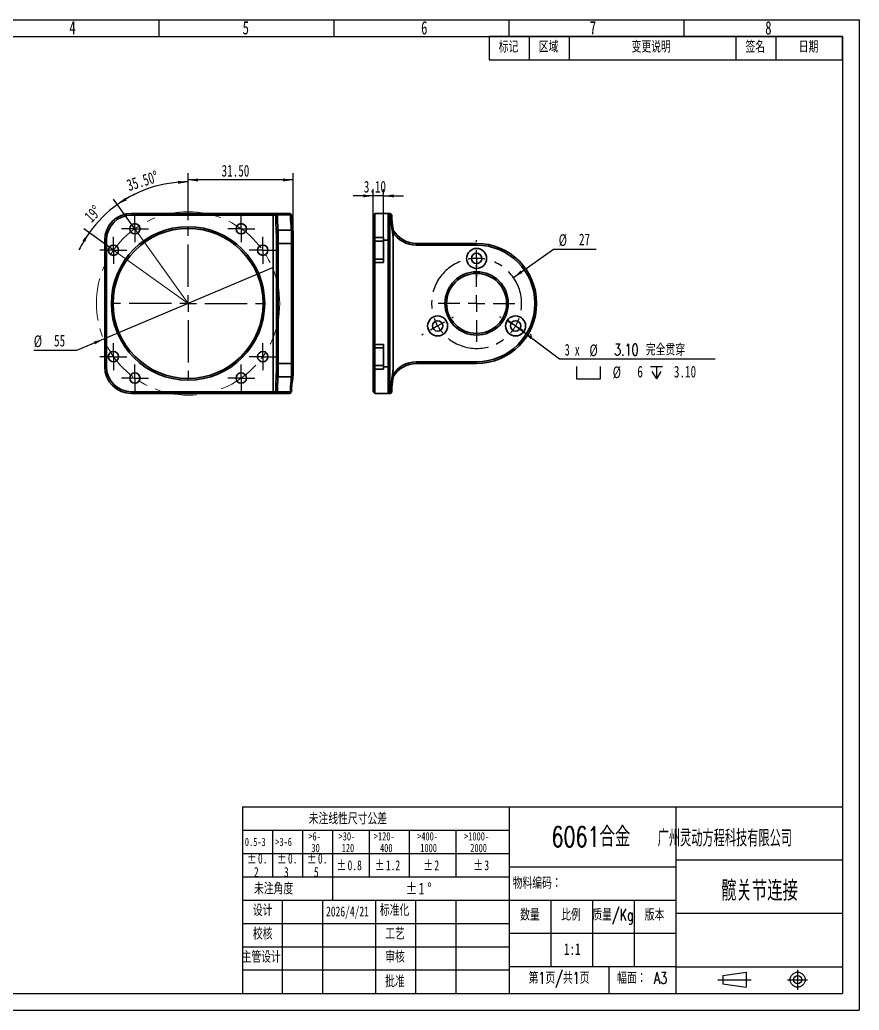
# Model space of a CAD drawing. Header units: millimetres. Extents: x 0 to 420, y 0 to 297.
# Drawn here: x 168.1 to 420, y 0 to 297 of the extents above; entities that cross this region are included whole.
import ezdxf

# ---------------------------------------------------------------- set-up
doc = ezdxf.new("R2010")
doc.units = ezdxf.units.MM
doc.linetypes.add('CENTERX2', pattern=[20.32, 12.7, -2.54, 2.54, -2.54])
for name, color, linetype in [('中心线', 6, 'CENTERX2'), ('尺寸线', 5, 'Continuous'), ('细实线', 7, 'Continuous')]:
    doc.layers.add(name, color=color, linetype=linetype)
doc.layers.add('图框', color=7, linetype='Continuous', lineweight=50)
doc.layers.add('粗实线', color=7, linetype='Continuous', lineweight=25)
doc.styles.add('SLDTEXTSTYLE0', font='TXT', dxfattribs={"width": 0.7, "bigfont": 'bigfont'})
doc.styles.add('SLDTEXTSTYLE1', font='TXT', dxfattribs={"width": 0.7})
doc.styles.add('SLDTEXTSTYLE2', font='TXT', dxfattribs={"width": 0.610802, "bigfont": 'bigfont'})
doc.styles.add('SLDTEXTSTYLE3', font='TXT', dxfattribs={"width": 0.633333})
doc.dimstyles.new('SLDDIMSTYLE1', dxfattribs={"dimtxt": 3.5, "dimasz": 3, "dimexe": 0, "dimexo": 0.0625, "dimgap": 0.875, "dimtad": 2, "dimrnd": 1e-09, "dimzin": 12, "dimdsep": 46, "dimtxsty": 'SLDTEXTSTYLE1', "dimsah": 1, "dimcen": 0, "dimadec": 0, "dimazin": 3, "dimtfac": 1, "dimtofl": 0, "dimtmove": 0, "dimatfit": 3, "dimfxl": 0, "dimfrac": 2, "dimtolj": 1, "dimtzin": 12, "dimarcsym": 0})
doc.dimstyles.new('SLDDIMSTYLE3', dxfattribs={"dimtxt": 3.5, "dimasz": 3, "dimexe": 0, "dimexo": 0.0625, "dimgap": 0.875, "dimtad": 2, "dimrnd": 1e-09, "dimzin": 12, "dimdsep": 46, "dimtxsty": 'SLDTEXTSTYLE1', "dimblk1": 'NONE', "dimsah": 1, "dimcen": 0, "dimadec": 0, "dimazin": 3, "dimtfac": 1, "dimtmove": 0, "dimatfit": 3, "dimldrblk": 'NONE', "dimfxl": 0, "dimfrac": 2, "dimtolj": 1, "dimtzin": 12, "dimarcsym": 0})
doc.dimstyles.new('SLDDIMSTYLE4', dxfattribs={"dimtxt": 3.5, "dimasz": 3, "dimexe": 0, "dimexo": 0.0625, "dimgap": 0.875, "dimtad": 2, "dimdec": 4, "dimzin": 4, "dimdsep": 46, "dimtxsty": 'SLDTEXTSTYLE1', "dimsah": 1, "dimcen": 0.09, "dimazin": 1, "dimtfac": 1, "dimtofl": 0, "dimtmove": 0, "dimatfit": 3, "dimfxl": 0, "dimfrac": 2, "dimtolj": 1, "dimtzin": 12, "dimarcsym": 0})
doc.dimstyles.new('SLDDIMSTYLE5', dxfattribs={"dimtxt": 3.5, "dimasz": 3, "dimexe": 0, "dimexo": 0.0625, "dimgap": 0.875, "dimtad": 2, "dimdec": 4, "dimzin": 12, "dimdsep": 46, "dimtxsty": 'SLDTEXTSTYLE1', "dimsah": 1, "dimcen": 0.09, "dimazin": 3, "dimtfac": 1, "dimtofl": 0, "dimtmove": 0, "dimatfit": 3, "dimfxl": 0, "dimfrac": 2, "dimtolj": 1, "dimtzin": 12, "dimarcsym": 0})
doc.dimstyles.new('SLDDIMSTYLE6', dxfattribs={"dimtxt": 3.5, "dimasz": 3, "dimexe": 0, "dimexo": 0.0625, "dimgap": 0.875, "dimtad": 2, "dimrnd": 1e-09, "dimzin": 4, "dimdsep": 46, "dimtxsty": 'SLDTEXTSTYLE1', "dimsah": 1, "dimcen": 0.09, "dimadec": 0, "dimazin": 1, "dimtfac": 1, "dimtofl": 0, "dimtmove": 0, "dimatfit": 3, "dimfxl": 0, "dimfrac": 2, "dimtolj": 1, "dimtzin": 12, "dimarcsym": 0})
doc.dimstyles.new('SLDDIMSTYLE8', dxfattribs={"dimtxt": 3.5, "dimasz": 3, "dimexe": 0, "dimexo": 0.0625, "dimgap": 0.875, "dimtad": 2, "dimrnd": 1e-09, "dimzin": 4, "dimdsep": 46, "dimtxsty": 'SLDTEXTSTYLE1', "dimsah": 1, "dimcen": 0.09, "dimadec": 0, "dimazin": 1, "dimtfac": 1, "dimtmove": 0, "dimatfit": 0, "dimfxl": 0, "dimfrac": 2, "dimtolj": 1, "dimtzin": 12, "dimarcsym": 0})
doc.dimstyles.new('SLDDIMSTYLE9', dxfattribs={"dimtxt": 3.5, "dimasz": 3, "dimexe": 0, "dimexo": 0.0625, "dimgap": 0.875, "dimtad": 0, "dimtih": 1, "dimtoh": 1, "dimrnd": 1e-09, "dimzin": 4, "dimdsep": 46, "dimtxsty": 'SLDTEXTSTYLE1', "dimblk1": 'NONE', "dimsah": 1, "dimcen": 0, "dimadec": 0, "dimazin": 1, "dimtfac": 1, "dimtmove": 0, "dimatfit": 3, "dimldrblk": 'NONE', "dimfxl": 0, "dimfrac": 2, "dimtolj": 1, "dimtzin": 12, "dimarcsym": 0})

# ---------------------------------------------------------------- blocks, each defined once
blk = doc.blocks.new('SW_TABLEANNOTATION_0')
at = {"layer": '细实线', "color": 0}
for p, q in [((0, 0), (0, -7)), ((0, 0), (12, 0)), ((0, 0), (0, -7)), ((106, 0), (0, 0)), ((12, 0), (12, -7)), ((12, 0), (24, 0)), ((24, 0), (24, -7)), ((24, 0), (74, 0)), ((74, 0), (74, -7)), ((74, 0), (86, 0)), ((86, 0), (86, -7)), ((86, 0), (106, 0)), ((106, 0), (106, -7)), ((106, -7), (106, 0)), ((0, -7), (12, -7)), ((0, -7), (106, -7)), ((12, -7), (24, -7)), ((24, -7), (74, -7)), ((74, -7), (86, -7)), ((86, -7), (106, -7))]:
    blk.add_line(p, q, dxfattribs=at)
at = {"layer": '细实线', "color": 0, "char_height": 3.5, "attachment_point": 1, "style": 'SLDTEXTSTYLE0'}
for s, insert in [('标记', (2.85, -1.34)), ('区域', (14.85, -1.34)), ('变更说明', (42.7, -1.34)), ('签名', (76.85, -1.34)), ('日期', (92.85, -1.34))]:
    blk.add_mtext(s, dxfattribs=dict(at, insert=insert))
blk = doc.blocks.new('SW_TABLEANNOTATION_1')
at = {"layer": '细实线', "color": 0}
for p, q in [((0, 0), (0, -7)), ((0, 0), (9, 0)), ((9, 0), (18, 0)), ((18, 0), (27, 0)), ((27, 0), (38, 0)), ((38, 0), (50, 0)), ((50, 0), (64, 0)), ((64, 0), (80, 0)), ((80, 0), (80, -7)), ((0, -7), (0, -14)), ((0, -7), (9, -7)), ((9, -7), (9, -14)), ((9, -7), (18, -7)), ((18, -7), (18, -14)), ((18, -7), (27, -7)), ((27, -7), (27, -14)), ((27, -7), (38, -7)), ((38, -7), (38, -14)), ((38, -7), (50, -7)), ((50, -7), (50, -14)), ((50, -7), (64, -7)), ((64, -7), (64, -14)), ((64, -7), (80, -7)), ((80, -7), (80, -14)), ((0, -14), (0, -21)), ((0, -14), (9, -14)), ((9, -14), (9, -21)), ((9, -14), (18, -14)), ((18, -14), (18, -21)), ((18, -14), (27, -14)), ((27, -14), (27, -21)), ((27, -14), (38, -14)), ((38, -14), (38, -21)), ((38, -14), (50, -14)), ((50, -14), (50, -21)), ((50, -14), (64, -14)), ((64, -14), (64, -21)), ((64, -14), (80, -14)), ((80, -14), (80, -21)), ((0, -21), (0, -28)), ((0, -21), (9, -21)), ((9, -21), (18, -21)), ((18, -21), (27, -21)), ((27, -21), (27, -28)), ((27, -21), (27, -28)), ((27, -21), (38, -21)), ((38, -21), (50, -21)), ((50, -21), (64, -21)), ((64, -21), (80, -21)), ((80, -21), (80, -28)), ((0, -28), (9, -28)), ((9, -28), (18, -28)), ((18, -28), (27, -28)), ((27, -28), (38, -28)), ((38, -28), (50, -28)), ((50, -28), (64, -28)), ((64, -28), (80, -28))]:
    blk.add_line(p, q, dxfattribs=at)
at = {"layer": '细实线', "color": 0, "attachment_point": 1}
for s, insert, char_height, style in [('未注线性尺寸公差', (19.82, -1.79), 3.5, 'SLDTEXTSTYLE0'), ('>6-', (19.71, -7.6), 2.5, 'SLDTEXTSTYLE1'), ('>30-', (28.79, -7.6), 2.5, 'SLDTEXTSTYLE1'), ('>120-', (39.36, -7.6), 2.5, 'SLDTEXTSTYLE1'), ('>400-', (52.36, -7.6), 2.5, 'SLDTEXTSTYLE1'), ('>1000-', (66.44, -7.6), 2.5, 'SLDTEXTSTYLE1'), ('0.5-3', (0.66, -9.28), 2.5, 'SLDTEXTSTYLE1'), ('>3-6', (9.79, -9.28), 2.5, 'SLDTEXTSTYLE1'), ('30', (20.65, -11.1), 2.5, 'SLDTEXTSTYLE1'), ('120', (29.72, -11.1), 2.5, 'SLDTEXTSTYLE1'), ('400', (41.22, -11.1), 2.5, 'SLDTEXTSTYLE1'), ('1000', (53.3, -11.1), 2.5, 'SLDTEXTSTYLE1'), ('2000', (68.3, -11.1), 2.5, 'SLDTEXTSTYLE1'), ('%%p', (1.3, -14.03), 3, 'SLDTEXTSTYLE1'), ('0.', (4.59, -14.03), 3, 'SLDTEXTSTYLE1'), ('%%p', (10.3, -14.03), 3, 'SLDTEXTSTYLE1'), ('0.', (13.59, -14.03), 3, 'SLDTEXTSTYLE1'), ('%%p', (19.3, -14.03), 3, 'SLDTEXTSTYLE1'), ('0.', (22.59, -14.03), 3, 'SLDTEXTSTYLE1'), ('%%p', (28.19, -16.05), 3, 'SLDTEXTSTYLE1'), ('0.8', (31.48, -16.05), 3, 'SLDTEXTSTYLE1'), ('%%p', (39.69, -16.05), 3, 'SLDTEXTSTYLE1'), ('1.2', (42.98, -16.05), 3, 'SLDTEXTSTYLE1'), ('%%p', (54.25, -16.05), 3, 'SLDTEXTSTYLE1'), ('2', (57.53, -16.05), 3, 'SLDTEXTSTYLE1'), ('%%p', (69.25, -16.05), 3, 'SLDTEXTSTYLE1'), ('3', (72.53, -16.05), 3, 'SLDTEXTSTYLE1'), ('2', (3.39, -18.06), 3, 'SLDTEXTSTYLE1'), ('3', (12.39, -18.06), 3, 'SLDTEXTSTYLE1'), ('5', (21.39, -18.06), 3, 'SLDTEXTSTYLE1'), ('未注角度', (3.41, -22.79), 3.5, 'SLDTEXTSTYLE0'), ('%%p', (49.01, -22.79), 3.5, 'SLDTEXTSTYLE1'), ('1', (52.84, -22.79), 3.5, 'SLDTEXTSTYLE1'), ('%%d', (55.43, -22.79), 3.5, 'SLDTEXTSTYLE1')]:
    blk.add_mtext(s, dxfattribs=dict(at, insert=insert, char_height=char_height, style=style))
blk = doc.blocks.new('_D_3')
at = {"layer": '尺寸线'}
for p, q in [((243.96, 222.64), (193.29, 201.26)), ((193.29, 201.26), (185.18, 197.84)), ((185.18, 197.84), (172.33, 197.84))]:
    blk.add_line(p, q, dxfattribs=at)
blk.add_solid([(193.29, 201.26), (190.35, 200.51), (190.7, 199.68)], dxfattribs=at)
at = {"layer": '尺寸线', "char_height": 3.5, "attachment_point": 1, "style": 'SLDTEXTSTYLE1'}
for s, insert in [('%%c', (172.33, 202.35)), ('55', (178.41, 202.54))]:
    blk.add_mtext(s, dxfattribs=dict(at, insert=insert))
blk = doc.blocks.new('_None')
blk = doc.blocks.new('_D_4')
at = {"layer": '尺寸线'}
for p, q in [((218.63, 236.95), (218.63, 250.39)), ((202.66, 234.34), (196.3, 243.25))]:
    blk.add_line(p, q, dxfattribs=at)
blk.add_arc((218.63, 211.95), 36.45, 90, 125.5, dxfattribs=at)
for points in [[(218.63, 248.39), (215.61, 248.72), (215.65, 247.82)], [(197.46, 241.62), (200.22, 242.88), (199.73, 243.64)]]:
    blk.add_solid(points, dxfattribs=at)
at = {"layer": '尺寸线', "insert": (199.85, 248.94), "char_height": 3.5, "attachment_point": 1, "rotation": 17.75, "style": 'SLDTEXTSTYLE1'}
blk.add_mtext('35.50°', dxfattribs=at)
blk = doc.blocks.new('_D_5')
at = {"layer": '尺寸线'}
for p, q in [((202.66, 234.34), (196.3, 243.25)), ((196.24, 227.92), (187.33, 234.27))]:
    blk.add_line(p, q, dxfattribs=at)
for start, end in [(116.0966, 125.5), (125.5, 144.5), (144.5, 153.9034)]:
    blk.add_arc((218.63, 211.95), 36.45, start, end, dxfattribs=at)
for points in [[(197.46, 241.62), (200.22, 242.88), (199.73, 243.64)], [(188.96, 233.11), (186.94, 230.85), (187.69, 230.35)]]:
    blk.add_solid(points, dxfattribs=at)
at = {"layer": '尺寸线', "insert": (187.19, 238.44), "char_height": 3.5, "attachment_point": 1, "rotation": 45, "style": 'SLDTEXTSTYLE1'}
blk.add_mtext('19°', dxfattribs=at)
blk = doc.blocks.new('_D_6')
at = {"layer": '尺寸线'}
for p, q in [((218.63, 236.95), (218.63, 250.97)), ((250.13, 229.45), (250.13, 250.97)), ((250.13, 248.97), (218.63, 248.97))]:
    blk.add_line(p, q, dxfattribs=at)
for points in [[(218.63, 248.97), (221.63, 248.52), (221.63, 249.42)], [(250.13, 248.97), (247.13, 249.42), (247.13, 248.52)]]:
    blk.add_solid(points, dxfattribs=at)
at = {"layer": '尺寸线', "insert": (228.68, 253.49), "char_height": 3.5, "attachment_point": 1, "style": 'SLDTEXTSTYLE1'}
blk.add_mtext('31.50', dxfattribs=at)
blk = doc.blocks.new('SW_CENTERMARKSYMBOL_2')
at = {"layer": '中心线', "color": 0}
for p, q in [((0, 2.5), (0, 4.05)), ((-2.5, 0), (-4.05, 0)), ((0, 0), (-2.5, 0)), ((0, 0), (0, 2.5)), ((0, 0), (0, -2.5)), ((0, 0), (2.5, 0)), ((2.5, 0), (4.05, 0)), ((0, -2.5), (0, -4.05))]:
    blk.add_line(p, q, dxfattribs=at)
blk = doc.blocks.new('SW_CENTERMARKSYMBOL_3')
at = {"layer": '中心线', "color": 0}
for p, q in [((0, 2.5), (0, 4.05)), ((-2.5, 0), (-4.05, 0)), ((0, 0), (-2.5, 0)), ((0, 0), (0, 2.5)), ((0, 0), (0, -2.5)), ((0, 0), (2.5, 0)), ((2.5, 0), (4.05, 0)), ((0, -2.5), (0, -4.05))]:
    blk.add_line(p, q, dxfattribs=at)
blk = doc.blocks.new('SW_CENTERMARKSYMBOL_4')
at = {"layer": '中心线', "color": 0}
for p, q in [((0, 2.5), (0, 4.05)), ((-2.5, 0), (-4.05, 0)), ((0, 0), (-2.5, 0)), ((0, 0), (0, 2.5)), ((0, 0), (0, -2.5)), ((0, 0), (2.5, 0)), ((2.5, 0), (4.05, 0)), ((0, -2.5), (0, -4.05))]:
    blk.add_line(p, q, dxfattribs=at)
blk = doc.blocks.new('SW_CENTERMARKSYMBOL_5')
at = {"layer": '中心线', "color": 0}
for p, q in [((0, 2.5), (0, 4.05)), ((-2.5, 0), (-4.05, 0)), ((0, 0), (-2.5, 0)), ((0, 0), (0, 2.5)), ((0, 0), (0, -2.5)), ((0, 0), (2.5, 0)), ((2.5, 0), (4.05, 0)), ((0, -2.5), (0, -4.05))]:
    blk.add_line(p, q, dxfattribs=at)
blk = doc.blocks.new('SW_CENTERMARKSYMBOL_6')
at = {"layer": '中心线', "color": 0}
for p, q in [((0, 2.5), (0, 4.05)), ((-2.5, 0), (-4.05, 0)), ((0, 0), (-2.5, 0)), ((0, 0), (0, 2.5)), ((0, 0), (0, -2.5)), ((0, 0), (2.5, 0)), ((2.5, 0), (4.05, 0)), ((0, -2.5), (0, -4.05))]:
    blk.add_line(p, q, dxfattribs=at)
blk = doc.blocks.new('SW_CENTERMARKSYMBOL_7')
at = {"layer": '中心线', "color": 0}
for p, q in [((0, 2.5), (0, 4.05)), ((-2.5, 0), (-4.05, 0)), ((0, 0), (-2.5, 0)), ((0, 0), (0, 2.5)), ((0, 0), (0, -2.5)), ((0, 0), (2.5, 0)), ((2.5, 0), (4.05, 0)), ((0, -2.5), (0, -4.05))]:
    blk.add_line(p, q, dxfattribs=at)
blk = doc.blocks.new('SW_CENTERMARKSYMBOL_8')
at = {"layer": '中心线', "color": 0}
for p, q in [((0, 2.5), (0, 4.05)), ((-2.5, 0), (-4.05, 0)), ((0, 0), (-2.5, 0)), ((0, 0), (0, 2.5)), ((0, 0), (0, -2.5)), ((0, 0), (2.5, 0)), ((2.5, 0), (4.05, 0)), ((0, -2.5), (0, -4.05))]:
    blk.add_line(p, q, dxfattribs=at)
blk = doc.blocks.new('SW_CENTERMARKSYMBOL_9')
at = {"layer": '中心线', "color": 0}
for p, q in [((0, 2.5), (0, 4.05)), ((-2.5, 0), (-4.05, 0)), ((0, 0), (-2.5, 0)), ((0, 0), (0, 2.5)), ((0, 0), (0, -2.5)), ((0, 0), (2.5, 0)), ((2.5, 0), (4.05, 0)), ((0, -2.5), (0, -4.05))]:
    blk.add_line(p, q, dxfattribs=at)
blk = doc.blocks.new('SW_CENTERMARKSYMBOL_10')
at = {"layer": '中心线', "color": 0}
for p, q in [((0, 5), (0, 25)), ((-5, 0), (-25, 0)), ((0, 0), (-2.5, 0)), ((0, 0), (0, 2.5)), ((0, 0), (0, -2.5)), ((0, 0), (2.5, 0)), ((5, 0), (25, 0)), ((0, -5), (0, -25))]:
    blk.add_line(p, q, dxfattribs=at)
blk = doc.blocks.new('_D_9')
at = {"layer": '尺寸线'}
for p, q in [((274.2, 244.19), (268.2, 244.19)), ((274.2, 238.45), (274.2, 246.19)), ((277.3, 244.19), (274.2, 244.19)), ((277.3, 230.95), (277.3, 246.19)), ((277.3, 244.19), (283.3, 244.19))]:
    blk.add_line(p, q, dxfattribs=at)
for points in [[(274.2, 244.19), (271.2, 244.64), (271.2, 243.74)], [(277.3, 244.19), (280.3, 243.74), (280.3, 244.64)]]:
    blk.add_solid(points, dxfattribs=at)
at = {"layer": '尺寸线', "insert": (271.35, 248.7), "char_height": 3.5, "attachment_point": 1, "style": 'SLDTEXTSTYLE1'}
blk.add_mtext('3.10', dxfattribs=at)
blk = doc.blocks.new('_D_10')
at = {"layer": '尺寸线'}
for p, q in [((316.24, 219.72), (328.25, 228.18)), ((328.25, 228.18), (341.09, 228.18))]:
    blk.add_line(p, q, dxfattribs=at)
blk.add_solid([(316.24, 219.72), (318.95, 221.08), (318.43, 221.82)], dxfattribs=at)
at = {"layer": '尺寸线', "char_height": 3.5, "attachment_point": 1, "style": 'SLDTEXTSTYLE1'}
for s, insert in [('%%c', (329.84, 232.69)), ('27', (335.91, 232.89))]:
    blk.add_mtext(s, dxfattribs=dict(at, insert=insert))
blk = doc.blocks.new('SW_SYMBOL_HOLE_SPOT')
at = {"layer": '尺寸线', "color": 0}
for p, q in [((0, 875), (0, 75)), ((1600, 75), (1600, 875)), ((0, 75), (1600, 75))]:
    blk.add_line(p, q, dxfattribs=at)
blk = doc.blocks.new('SW_SYMBOL_HOLE_DEPTH')
at = {"layer": '尺寸线', "color": 0}
for p, q in [((0, 875), (800, 875)), ((400, 875), (400, 75)), ((100, 555), (400, 75)), ((700, 555), (400, 75))]:
    blk.add_line(p, q, dxfattribs=at)
blk = doc.blocks.new('_D_11')
at = {"layer": '尺寸线'}
for p, q in [((314.5, 207), (319.29, 203.39)), ((319.29, 203.39), (330.04, 195.31)), ((330.04, 195.31), (376.76, 195.31))]:
    blk.add_line(p, q, dxfattribs=at)
blk.add_solid([(319.29, 203.39), (321.42, 201.23), (321.96, 201.95)], dxfattribs=at)
at = {"layer": '尺寸线', "xscale": 0.004511737089201878, "yscale": 0.004511737089201878, "zscale": 0.004511737089201878}
for name, p in [('SW_SYMBOL_HOLE_SPOT', (335.17, 189.04)), ('SW_SYMBOL_HOLE_DEPTH', (357.34, 189.04))]:
    blk.add_blockref(name, p, dxfattribs=at)
at = {"layer": '尺寸线', "char_height": 3.5, "attachment_point": 1}
for s, insert, style in [('3 x', (331.63, 199.82), 'SLDTEXTSTYLE3'), ('%%c', (339.06, 199.63), 'SLDTEXTSTYLE1'), ('3.10 完全贯穿', (346.45, 199.82), 'SLDTEXTSTYLE0'), ('%%c', (346.04, 193.04), 'SLDTEXTSTYLE1'), ('6', (353.42, 193.24), 'SLDTEXTSTYLE1'), ('3.10', (364.4, 193.24), 'SLDTEXTSTYLE1')]:
    blk.add_mtext(s, dxfattribs=dict(at, insert=insert, style=style))
blk = doc.blocks.new('SW_CENTERMARKSYMBOL_11')
at = {"layer": '中心线', "color": 0}
for p, q in [((11.69, 25.25), (11.69, 25.75)), ((11.69, 20.25), (11.69, 22.75)), ((11.69, 20.25), (11.69, 17.75)), ((11.69, 11.75), (11.69, 16)), ((11.69, 15.25), (11.69, 14.75)), ((11.69, 6.75), (11.69, 9.25)), ((6.69, 6.75), (2.44, 6.75)), ((11.69, 6.75), (9.19, 6.75)), ((11.69, 6.75), (11.69, 4.25)), ((11.69, 6.75), (14.19, 6.75)), ((16.69, 6.75), (20.94, 6.75)), ((0, 0), (-2.17, -1.25)), ((0, 0), (2.17, 1.25)), ((4.33, 2.5), (4.76, 2.75)), ((11.69, 1.75), (11.69, -2.5)), ((19.05, 2.5), (18.62, 2.75)), ((23.38, 0), (21.22, 1.25)), ((23.38, 0), (25.55, -1.25)), ((-4.33, -2.5), (-4.76, -2.75)), ((27.71, -2.5), (28.15, -2.75))]:
    blk.add_line(p, q, dxfattribs=at)
for start, end in [(111.2207, 188.7793), (90, 100.6103), (79.3897, 90), (351.2207, 68.7793), (199.3897, 210), (319.3897, 330), (330, 340.6103), (210, 220.6103), (231.2207, 308.7793)]:
    blk.add_arc((11.69, 6.75), 13.5, start, end, dxfattribs=at)
blk = doc.blocks.new('SW_CENTERMARKSYMBOL_12')
at = {"layer": '中心线', "color": 0}
for p, q in [((0, 5), (0, 11.5)), ((-5, 0), (-11.5, 0)), ((0, 0), (-2.5, 0)), ((0, 0), (0, 2.5)), ((0, 0), (0, -2.5)), ((0, 0), (2.5, 0)), ((5, 0), (11.5, 0)), ((0, -5), (0, -11.5))]:
    blk.add_line(p, q, dxfattribs=at)

msp = doc.modelspace()

# ---------------------------------------------------------------- linework, layer by layer
at = {"color": 7, "linetype": 'Continuous', "lineweight": 35}
for p, q in [((201.6269284, 238.4473372), (201.6269284, 238.9473372)), ((201.6269284, 238.9473372), (244.1291412, 238.9473372)), ((244.1291412, 238.4473372), (201.6269284, 238.4473372)), ((244.1291412, 238.4473372), (244.1291412, 238.9473372)), ((244.1291412, 238.9473372), (245.3560892, 238.9473372)), ((244.1291412, 238.4473372), (244.1291412, 185.4473372)), ((244.9357932, 238.4473372), (244.1291412, 238.4473372)), ((245.4835272, 238.4951437), (244.935793, 238.4473372)), ((245.4835274, 238.4951431), (245.3560892, 238.9473372)), ((245.3560892, 238.9473372), (249.2404843, 238.9473372)), ((249.3743172, 238.4751922), (245.4835274, 238.4951431)), ((249.3743167, 238.4751922), (249.2404843, 238.9473372)), ((249.6930198, 238.4473372), (249.2404843, 238.9473372)), ((249.3743171, 238.4751922), (249.6930197, 238.4473375)), ((274.2048339, 238.4473372), (274.7048339, 238.9473372)), ((274.2048339, 231.6363737), (274.2048339, 238.4473372)), ((274.7048339, 238.9473372), (274.7048339, 231.6823095)), ((274.7048339, 238.9473372), (278.7048339, 238.9473372)), ((278.7048339, 230.9473372), (278.7048339, 238.9473372)), ((279.2048339, 238.4473372), (278.7048339, 238.9473372)), ((278.7048339, 238.9473372), (279.3419326, 238.9473372)), ((279.2048339, 238.4473372), (279.2048339, 230.9473372)), ((279.6138072, 238.4473372), (279.2048339, 238.4473372)), ((279.7977758, 238.4951431), (279.3419326, 238.9473372)), ((279.7977753, 238.4951437), (279.6138069, 238.4473372)), ((245.1291412, 229.4473372), (245.1291412, 233.3834503)), ((245.6291412, 233.9630546), (245.6291412, 229.9473372)), ((245.6291412, 233.9630546), (249.6148569, 233.9630546)), ((249.6291412, 233.8589012), (249.6148569, 233.9630546)), ((249.6291412, 229.9473372), (249.6291412, 233.8589012)), ((250.1291412, 233.0356666), (250.1291412, 229.4473372)), ((274.2048339, 231.6363737), (274.7048339, 231.6823095)), ((274.7048339, 231.6823095), (277.3048339, 231.6823095)), ((274.7048339, 231.6823095), (274.7048339, 230.5904379)), ((277.3048339, 231.6823095), (277.3048339, 230.9473372)), ((280.2048311, 233.9630686), (280.2048311, 233.9630688)), ((193.6269284, 192.9473372), (193.6269284, 230.9473372)), ((194.1269284, 230.9473372), (193.6269284, 230.9473372)), ((194.1269284, 230.9473372), (194.1269284, 192.9473372)), ((245.6291412, 229.9473372), (245.1291412, 229.4473372)), ((245.1291412, 194.4473372), (245.1291412, 229.4473372)), ((245.6291412, 229.9473372), (245.6291412, 193.9473372)), ((245.6291412, 229.9473372), (249.6291412, 229.9473372)), ((249.6291412, 193.9473372), (249.6291412, 229.9473372)), ((250.1291412, 229.4473372), (249.6291412, 229.9473372)), ((250.1291412, 229.4473372), (250.1291412, 194.4473372)), ((274.2048339, 231.0904379), (274.2048339, 231.6363737)), ((274.2048339, 231.0904379), (274.7048339, 230.5904379)), ((274.2048339, 224.7557908), (274.2048339, 231.0904379)), ((274.7048339, 230.5904379), (277.3048339, 230.5904379)), ((274.7048339, 230.5904379), (274.7048339, 225.2557908)), ((277.3048339, 224.2557908), (277.3048339, 230.9473372)), ((278.7048339, 230.9473372), (277.3048339, 230.9473372)), ((278.7048339, 192.9473372), (278.7048339, 230.9473372)), ((279.2048339, 230.9473372), (278.7048339, 230.9473372)), ((279.2048339, 230.9473372), (279.2048339, 192.9473372)), ((280.2048339, 231.4010226), (280.2048339, 192.5419653)), ((287.1420878, 229.9473372), (287.1420878, 229.4473372)), ((287.1420878, 229.9473372), (305.2048339, 229.9473372)), ((305.2048339, 229.4473372), (287.1420878, 229.4473372)), ((305.2048339, 229.9473372), (305.2048339, 229.4473372)), ((274.7048339, 225.2557908), (274.2048339, 224.7557908)), ((274.2048339, 224.2557908), (274.2048339, 224.7557908)), ((274.2048339, 199.6388837), (274.2048339, 224.2557908)), ((274.7048339, 224.2557908), (274.2048339, 224.2557908)), ((277.3048339, 225.2557908), (274.7048339, 225.2557908)), ((274.7048339, 225.2557908), (274.7048339, 224.2557908)), ((274.7048339, 224.2557908), (274.7048339, 199.6388837)), ((277.3048339, 224.2557908), (274.7048339, 224.2557908)), ((274.7048339, 199.6388837), (274.2048339, 199.6388837)), ((274.2048339, 199.1388837), (274.2048339, 199.6388837)), ((274.2048339, 199.1388837), (274.7048339, 198.6388837)), ((274.2048339, 192.8042365), (274.2048339, 199.1388837)), ((274.7048339, 199.6388837), (274.7048339, 198.6388837)), ((274.7048339, 199.6388837), (277.3048339, 199.6388837)), ((277.3048339, 192.9473372), (277.3048339, 199.6388837)), ((274.7048339, 198.6388837), (277.3048339, 198.6388837)), ((274.7048339, 198.6388837), (274.7048339, 193.3042365)), ((245.6291412, 193.9473372), (245.1291412, 194.4473372)), ((245.1291412, 190.5092451), (245.1291412, 194.4473372)), ((245.6291412, 193.9473372), (249.6291412, 193.9473372)), ((245.6291412, 193.9473372), (245.6291412, 189.9316198)), ((250.1291412, 194.4473372), (249.6291412, 193.9473372)), ((249.6291412, 190.046855), (249.6291412, 193.9473372)), ((250.1291412, 194.4473372), (250.1291412, 190.8590078)), ((274.7048339, 193.3042365), (274.2048339, 192.8042365)), ((277.3048339, 193.3042365), (274.7048339, 193.3042365)), ((274.7048339, 193.3042365), (274.7048339, 192.2123649)), ((287.1420878, 193.9473372), (287.1420878, 194.4473372)), ((287.1420878, 194.4473372), (305.2048339, 194.4473372)), ((305.2048339, 193.9473372), (287.1420878, 193.9473372)), ((305.2048339, 193.9473372), (305.2048339, 194.4473372)), ((194.1269284, 192.9473372), (193.6269284, 192.9473372)), ((274.2048339, 192.2583007), (274.2048339, 192.8042365)), ((274.7048339, 192.2123649), (274.2048339, 192.2583007)), ((274.2048339, 185.4473372), (274.2048339, 192.2583007)), ((274.7048339, 192.2123649), (274.7048339, 184.9473372)), ((277.3048339, 192.2123649), (274.7048339, 192.2123649)), ((277.3048339, 192.9473372), (278.7048339, 192.9473372)), ((277.3048339, 192.9473372), (277.3048339, 192.2123649)), ((278.7048339, 184.9473372), (278.7048339, 192.9473372)), ((279.2048339, 192.9473372), (278.7048339, 192.9473372)), ((279.2048339, 192.9473372), (279.2048339, 185.4473372)), ((249.6146495, 189.9316198), (245.6291412, 189.9316198)), ((249.6146495, 189.9316199), (249.6291412, 190.046855)), ((280.2048302, 189.9316002), (280.2048301, 189.9316004)), ((201.6269284, 185.4473372), (201.6269284, 184.9473372)), ((201.6269284, 185.4473372), (244.1291412, 185.4473372)), ((244.1291412, 184.9473372), (201.6269284, 184.9473372)), ((244.1291412, 185.4473372), (244.9353408, 185.4473372)), ((244.1291412, 185.4473372), (244.1291412, 184.9473372)), ((245.3754144, 184.9473372), (244.1291412, 184.9473372)), ((245.3754144, 184.9473372), (245.4831231, 185.4252109)), ((249.250952, 184.9473372), (245.3754144, 184.9473372)), ((245.4831224, 185.4252109), (249.3727202, 185.4451668)), ((249.250952, 184.9473372), (249.3727202, 185.4451668)), ((249.6912467, 185.4473372), (249.37272, 185.445166)), ((274.7048339, 184.9473372), (274.2048339, 185.4473372)), ((278.7048339, 184.9473372), (274.7048339, 184.9473372)), ((279.2048339, 185.4473372), (278.7048339, 184.9473372)), ((279.3700865, 184.9473372), (278.7048339, 184.9473372)), ((279.2048339, 185.4473372), (279.6131902, 185.4473372)), ((279.3700865, 184.9473372), (279.7964188, 185.4252109))]:
    msp.add_line(p, q, dxfattribs=at)
at = {"color": 7, "linetype": 'Continuous', "lineweight": 18}
for p, q in [((202.6575971, 234.335514), (218.6269284, 211.9473372)), ((218.6269284, 211.9473372), (196.2387516, 227.9166685))]:
    msp.add_line(p, q, dxfattribs=at)
at = {"color": 7, "linetype": 'Continuous', "lineweight": 35, "flags": 128}
for points in [[(245.5467182, 233.9630546), (245.5465053, 233.840522), (245.5458687, 233.717928)], [(280.2048339, 233.9630546), (280.2292193, 233.840522), (280.2535903, 233.717928)], [(245.5457912, 190.1747346), (245.5463934, 190.0531391), (245.5465935, 189.9316198)], [(280.252265, 190.1747346), (280.2285512, 190.0531391), (280.2048341, 189.9316198)]]:
    msp.add_lwpolyline(points, dxfattribs=at)
at = {"color": 7, "linetype": 'CENTERX2', "lineweight": 18}
msp.add_circle((218.6269284, 211.9473372), 27.5, dxfattribs=at)
at = {"color": 7, "linetype": 'Continuous', "lineweight": 35}
for centre, radius in [((218.6269284, 211.9473372), 23), ((202.6575971, 234.335514), 1.55), ((234.5962596, 234.335514), 1.55), ((218.6269284, 211.9473372), 22.5), ((196.2387516, 227.9166685), 1.55), ((241.0151051, 227.9166685), 1.55), ((305.2048339, 225.4473372), 3), ((305.2048339, 225.4473372), 1.55), ((305.2048339, 211.9473372), 9.5), ((305.2048339, 211.9473372), 9), ((293.513491, 205.1973372), 3), ((316.8961769, 205.1973372), 3), ((293.513491, 205.1973372), 1.55), ((316.8961769, 205.1973372), 1.55), ((196.2387516, 195.9780059), 1.55), ((241.0151051, 195.9780059), 1.55), ((202.6575971, 189.5591605), 1.55), ((234.5962596, 189.5591605), 1.55)]:
    msp.add_circle(centre, radius, dxfattribs=at)
for centre, radius, start, end in [((201.6269284, 230.9473372), 8, 90, 180), ((201.6269284, 230.9473372), 7.5, 90, 180), ((287.1420878, 237.9473372), 8.5, 212.47474952, 270), ((287.1420878, 237.9473372), 8, 209.870103081, 270), ((305.2048339, 211.9473372), 18, 270, 90), ((305.2048339, 211.9473372), 17.5, 270, 90), ((287.1420878, 185.9473372), 8.5, 90, 147.541061951), ((287.1420878, 185.9473372), 8, 90, 150.129896919), ((201.6269284, 192.9473372), 8, 180, 270), ((201.6269284, 192.9473372), 7.5, 180, 270)]:
    msp.add_arc(centre, radius, start, end, dxfattribs=at)
for points, knots in [([(245.1291412, 231.4010226), (245.1288634, 231.5432737), (245.1282937, 231.8350086), (245.121711, 232.4177509), (245.1081087, 233.0034699), (245.0895711, 233.5124044), (245.0787225, 233.7667587), (245.0720618, 233.9121049), (245.0548959, 234.2761874), (245.0221012, 234.8970309), (244.9826703, 235.6302588), (244.960345, 236.1460231), (244.9505032, 236.4419587), (244.9401712, 236.856396), (244.9324747, 237.5250028), (244.9346131, 238.1193595), (244.935793, 238.4473372)], [0, 0, 0, 0, 0.0607202584, 0.124527792, 0.2489175372, 0.3110709923, 0.3421454571, 0.3576835546, 0.3732261881, 0.4977965611, 0.6227756136, 0.6854490258, 0.716864742, 0.7483071032, 0.8611109009, 1, 1, 1, 1]), ([(245.4835274, 238.4951431), (245.4827435, 238.2578693), (245.4814748, 237.8739085), (245.4830826, 237.2989481), (245.487335, 236.7762107), (245.4987193, 236.2131172), (245.5154946, 235.6538901), (245.5310835, 235.0989836), (245.5435473, 234.5346477), (245.5456316, 234.1589341), (245.5467182, 233.9630546)], [0, 0, 0, 0, 0.1560134156, 0.2524638339, 0.3780436743, 0.4997989057, 0.6234429954, 0.7483343966, 0.8687933709, 1, 1, 1, 1]), ([(249.6148569, 233.9630546), (249.6140506, 234.0486622), (249.6124411, 234.2195608), (249.5979736, 234.565555), (249.5713355, 234.9293046), (249.5337244, 235.3131435), (249.4948888, 235.6712457), (249.4555092, 236.0210735), (249.4215408, 236.3634537), (249.3929849, 236.7409588), (249.3732792, 237.2361871), (249.3681849, 237.7146593), (249.3694254, 238.1303051), (249.3724088, 238.3406437), (249.3743173, 238.4751922)], [0, 0, 0, 0, 0.06543782644, 0.13063358531, 0.26016144213, 0.33332317352, 0.40528097353, 0.51024408762, 0.56929871237, 0.62738490308, 0.74739955406, 0.87202675993, 0.91813863502, 1, 1, 1, 1]), ([(249.6930196, 238.4473372), (249.6908516, 238.3308739), (249.686638, 238.1045255), (249.6856794, 237.7612869), (249.6896875, 237.4258117), (249.7035729, 236.9752916), (249.7286305, 236.5858097), (249.7635101, 236.2586704), (249.7904877, 236.0422048), (249.8441865, 235.6730172), (249.928116, 235.1688305), (250.0188999, 234.5919238), (250.076439, 234.127379), (250.1019482, 233.8319221), (250.1112121, 233.6965196), (250.1167803, 233.6064846), (250.1198661, 233.5389243), (250.1219236, 233.4938791)], [0, 0, 0, 0, 0.0632410865, 0.1229101763, 0.186129757, 0.2452076197, 0.3681102808, 0.3993893885, 0.4306891996, 0.4931270213, 0.6184967029, 0.7452351989, 0.8724055157, 0.9361398515, 0.9520954163, 0.9680600899, 1, 1, 1, 1]), ([(280.2048318, 231.4010226), (280.1868129, 231.5432737), (280.1498589, 231.8350086), (280.0731023, 232.4177509), (279.9938013, 233.0034699), (279.9250144, 233.5124044), (279.8910208, 233.7667587), (279.8717002, 233.9121049), (279.8242649, 234.2761874), (279.7506193, 234.8970309), (279.6826943, 235.6302588), (279.6487269, 236.1460231), (279.6343887, 236.4419587), (279.6197053, 236.856396), (279.6093155, 237.5250028), (279.6122098, 238.1193595), (279.613807, 238.4473372)], [0, 0, 0, 0, 0.0607202584, 0.124527792, 0.2489175372, 0.3110709923, 0.3421454571, 0.3576835546, 0.3732261881, 0.4977965611, 0.6227756136, 0.6854490258, 0.716864742, 0.7483071032, 0.8611109009, 1, 1, 1, 1]), ([(279.7977758, 238.4951431), (279.7951904, 238.2578693), (279.7910065, 237.8739085), (279.7962918, 237.2989481), (279.8101844, 236.7762107), (279.8477901, 236.2131172), (279.9137299, 235.6538901), (279.9963891, 235.0989836), (280.09356, 234.5346477), (280.1667014, 234.1589341), (280.2048339, 233.9630546)], [0, 0, 0, 0, 0.1560134156, 0.2524638339, 0.3780436743, 0.4997989057, 0.6234429954, 0.7483343966, 0.8687933709, 1, 1, 1, 1]), ([(245.5458687, 233.717929), (245.5127971, 233.6875566), (245.4449883, 233.625282), (245.341874, 233.5403862), (245.2360325, 233.4587834), (245.1653811, 233.4089909), (245.1291412, 233.3834503)], [0, 0, 0, 0, 0.24383104322, 0.49994254546, 0.74350061979, 1, 1, 1, 1]), ([(250.1219234, 233.4938791), (250.078292, 233.5237175), (249.9954383, 233.5803789), (249.871662, 233.6688756), (249.7706685, 233.744668), (249.6891619, 233.8089696), (249.6487621, 233.8425785), (249.6291412, 233.8589012)], [0, 0, 0, 0, 0.2633485936, 0.5000844581, 0.7500400812, 0.8786025851, 1, 1, 1, 1]), ([(280.2535901, 233.717929), (280.2334631, 233.6875566), (280.1921953, 233.625282), (280.123694, 233.5403862), (280.0500205, 233.4587834), (279.997955, 233.4089909), (279.9712485, 233.3834503)], [0, 0, 0, 0, 0.24383104322, 0.49994254546, 0.74350061979, 1, 1, 1, 1]), ([(279.9712485, 233.3834503), (280.0087228, 233.0528739), (280.0836712, 232.3917215), (280.1644464, 231.7312556), (280.204834, 231.4010229)], [0, 0, 0, 0, 0.5000002829, 1, 1, 1, 1]), ([(244.9353408, 185.4473372), (244.9342502, 185.6732701), (244.9321972, 186.0986099), (244.9353383, 186.6969025), (244.9423032, 187.1438675), (244.9507696, 187.4658768), (244.9610744, 187.7636699), (244.9842779, 188.2826407), (245.0241968, 189.0205572), (245.0559741, 189.6333683), (245.0728986, 190.0000388), (245.0794542, 190.1464637), (245.0905472, 190.4149239), (245.1086312, 190.9276717), (245.1218922, 191.5176847), (245.1283137, 192.1047374), (245.1288699, 192.3986034), (245.1291412, 192.5419653)], [0, 0, 0, 0, 0.0950352167, 0.1789126994, 0.2516553331, 0.283091164, 0.3144955423, 0.377144807, 0.5020903902, 0.6266594654, 0.6370239657, 0.6577483081, 0.6888333448, 0.7510088857, 0.875442624, 0.9392349353, 1, 1, 1, 1]), ([(245.5457912, 190.1747346), (245.5125852, 190.2051571), (245.4447552, 190.2673012), (245.3415077, 190.3522918), (245.2358299, 190.433861), (245.1652068, 190.4837618), (245.1291412, 190.5092451)], [0, 0, 0, 0, 0.2447429248, 0.499936273, 0.744628803, 1, 1, 1, 1]), ([(250.1222368, 190.4118499), (250.07827, 190.38211), (249.9953056, 190.3259916), (249.8713681, 190.2379434), (249.7704943, 190.1622457), (249.688988, 190.0974635), (249.6486632, 190.0633634), (249.6291412, 190.046855)], [0, 0, 0, 0, 0.2649709113, 0.4999939376, 0.7500047596, 0.8789730356, 1, 1, 1, 1]), ([(250.1222368, 190.4118499), (250.1202479, 190.366494), (250.1172648, 190.2984651), (250.1118665, 190.2078299), (250.102865, 190.0715978), (250.077999, 189.7744824), (250.0216033, 189.3088027), (249.9317032, 188.7327431), (249.8473914, 188.2311147), (249.7925136, 187.8638808), (249.764683, 187.6481674), (249.7404762, 187.4289493), (249.716781, 187.1504533), (249.6945582, 186.7536326), (249.6837316, 186.3369665), (249.6830657, 185.9587737), (249.6862013, 185.6764326), (249.6895441, 185.5246463), (249.6912466, 185.4473372)], [0, 0, 0, 0, 0.0318277897, 0.0477382511, 0.0636420748, 0.1271885051, 0.2540619851, 0.3803209439, 0.5053384335, 0.5676545175, 0.5989028275, 0.6301791094, 0.6920497484, 0.7535134512, 0.8471788819, 0.9177305159, 0.9580977772, 1, 1, 1, 1]), ([(279.6131902, 185.4473372), (279.6117115, 185.6732701), (279.6089278, 186.0986099), (279.6131687, 186.6969025), (279.622729, 187.1438675), (279.6347688, 187.4658768), (279.6498046, 187.7636699), (279.6852468, 188.2826407), (279.7546862, 189.0205572), (279.8270463, 189.6333683), (279.8740771, 190.0000388), (279.8931911, 190.1464637), (279.9284186, 190.4149239), (279.9964134, 190.9276717), (280.0747251, 191.5176847), (280.1505235, 192.1047374), (280.1870249, 192.3986034), (280.204832, 192.5419653)], [0, 0, 0, 0, 0.0950352167, 0.1789126994, 0.2516553331, 0.283091164, 0.3144955423, 0.377144807, 0.5020903902, 0.6266594654, 0.6370239657, 0.6577483081, 0.6888333448, 0.7510088857, 0.875442624, 0.9392349353, 1, 1, 1, 1]), ([(280.2048339, 192.541965), (280.1642252, 192.2033488), (280.0830077, 191.5261147), (280.0076622, 190.8482022), (279.9699893, 190.5092451)], [0, 0, 0, 0, 0.4999987532, 1, 1, 1, 1]), ([(280.252265, 190.1747346), (280.232006, 190.2051571), (280.190623, 190.2673012), (280.1220074, 190.3522918), (280.0484974, 190.433861), (279.9965286, 190.4837618), (279.9699893, 190.5092451)], [0, 0, 0, 0, 0.2447429248, 0.499936273, 0.744628803, 1, 1, 1, 1]), ([(245.5465935, 189.9316198), (245.5464913, 189.8812313), (245.5461113, 189.6938769), (245.5422823, 189.3191542), (245.5318754, 188.8077821), (245.5161124, 188.2475961), (245.4991213, 187.6901854), (245.4872394, 187.130732), (245.4821907, 186.555267), (245.480972, 185.9856781), (245.4824348, 185.6044103), (245.4831224, 185.4252109)], [0, 0, 0, 0, 0.033940674, 0.1261981908, 0.2520479582, 0.3771249904, 0.5008718738, 0.6233885834, 0.7478760492, 0.8814993925, 1, 1, 1, 1]), ([(249.3727202, 185.4451668), (249.3712972, 185.5325712), (249.3685712, 185.7000221), (249.3663828, 186.0019273), (249.3673757, 186.3282362), (249.3757655, 186.7693831), (249.3911572, 187.1224699), (249.4115697, 187.4043425), (249.4232852, 187.5408158), (249.4363662, 187.6759606), (249.4552616, 187.857585), (249.4804495, 188.0841446), (249.5106142, 188.3533762), (249.5391423, 188.621347), (249.5732861, 188.977918), (249.5983454, 189.3285552), (249.6123464, 189.6746595), (249.6138811, 189.8458737), (249.6146497, 189.9316198)], [0, 0, 0, 0, 0.05347455273, 0.10244751651, 0.18447232351, 0.25271769708, 0.37247014106, 0.40164965067, 0.43046030901, 0.45969786282, 0.48946348254, 0.55027465247, 0.61242561883, 0.67559848315, 0.73963615129, 0.8693261235, 0.934556931, 1, 1, 1, 1]), ([(280.2048339, 189.9316198), (280.1950511, 189.8812313), (280.1586768, 189.6938769), (280.08885, 189.3191542), (280.0005221, 188.8077821), (279.9165015, 188.2475961), (279.8489158, 187.6901854), (279.8097635, 187.130732), (279.7933371, 186.555267), (279.7894423, 185.9856781), (279.7941883, 185.6044103), (279.796419, 185.4252109)], [0, 0, 0, 0, 0.033940674, 0.1261981908, 0.2520479582, 0.3771249904, 0.5008718738, 0.6233885834, 0.7478760492, 0.8814993925, 1, 1, 1, 1])]:
    msp.add_open_spline(points, degree=3, knots=knots, dxfattribs=at)
for points in [[(245.3560892, 238.9473372), (245.2160707, 238.7806373), (245.0760158, 238.6139524), (244.935793, 238.4473372)], [(279.3419326, 238.9473372), (279.4326202, 238.7806373), (279.5232794, 238.6139524), (279.6138069, 238.4473372)], [(245.5458714, 233.7179287), (245.5754859, 233.7991966), (245.603245, 233.8809494), (245.6291412, 233.9630546)], [(250.1219236, 233.493879), (250.1264111, 233.3368962), (250.1291412, 233.1839849), (250.1291412, 233.0356666)], [(245.6291412, 189.9316198), (245.6031717, 190.0130548), (245.5753845, 190.0941353), (245.5457912, 190.1747346)], [(250.1291412, 190.8590078), (250.1291412, 190.7141801), (250.126537, 190.5649649), (250.1222368, 190.4118499)], [(244.9353408, 185.4473372), (245.1179542, 185.4398487), (245.3005484, 185.4324741), (245.4831222, 185.4252108)], [(244.9353408, 185.4473372), (245.0825724, 185.2809438), (245.2290635, 185.1141748), (245.3754144, 184.9473372)], [(249.250952, 184.9473372), (249.3977294, 185.113931), (249.5444932, 185.2806045), (249.6912467, 185.4473372)], [(279.6131902, 185.4473372), (279.5325753, 185.2809438), (279.4513844, 185.1141748), (279.3700865, 184.9473372)], [(279.6131902, 185.4473372), (279.6742031, 185.4398487), (279.7352779, 185.4324741), (279.7964184, 185.4252108)]]:
    msp.add_open_spline(points, degree=3, dxfattribs=at)
at = {"layer": '中心线'}
for p, q in [((401.5322358, 12.1498737), (401.5322358, 6.1498737)), ((377.5431726, 9.1498737), (387.5431726, 9.1498737)), ((398.5322358, 9.1498737), (404.5322358, 9.1498737))]:
    msp.add_line(p, q, dxfattribs=at)
at = {"layer": '粗实线'}
for p, q in [((25, 292), (415, 292)), ((415, 292), (415, 5)), ((235, 61), (415, 61)), ((235, 61), (235, 5)), ((379.0431726, 10.3998737), (386.0431726, 11.3998737)), ((379.0431726, 10.3998737), (379.0431726, 7.8998737)), ((386.0431726, 11.3998737), (386.0431726, 6.8998737)), ((379.0431726, 7.8998737), (386.0431726, 6.8998737)), ((25, 5), (415, 5))]:
    msp.add_line(p, q, dxfattribs=at)
for radius in [2.25, 1.25]:
    msp.add_circle((401.5322358, 9.1498737), radius, dxfattribs=at)
at = {"layer": '细实线'}
for p, q in [((0, 297), (420, 297)), ((210, 292), (210, 297)), ((262.5, 292), (262.5, 297)), ((315, 292), (315, 297)), ((367.5, 292), (367.5, 297)), ((420, 297), (420, 0)), ((315, 61), (315, 5)), ((365, 61), (365, 5)), ((415, 45), (365, 45)), ((315, 43), (365, 43)), ((235, 33), (315, 33)), ((247, 5), (247, 33)), ((259, 33), (259, 5)), ((275, 5), (275, 33)), ((287, 5), (287, 33)), ((299, 33), (299, 5)), ((315, 33), (365, 33)), ((327.5, 33), (327.5, 13)), ((340, 33), (340, 13)), ((352.5, 33), (352.5, 13)), ((415, 29), (365, 29)), ((235, 26), (315, 26)), ((365, 23), (315, 23)), ((235, 19), (315, 19)), ((315, 12), (235, 12)), ((365, 13), (315, 13)), ((345, 5), (345, 13)), ((365, 13), (415, 13)), ((0, 0), (420, 0))]:
    msp.add_line(p, q, dxfattribs=at)

# ---------------------------------------------------------------- block references
at = {"layer": '中心线'}
for name, p in [('SW_CENTERMARKSYMBOL_7', (202.6575971, 234.335514)), ('SW_CENTERMARKSYMBOL_8', (234.5962596, 234.335514)), ('SW_CENTERMARKSYMBOL_10', (218.6269284, 211.9473372)), ('SW_CENTERMARKSYMBOL_6', (196.2387516, 227.9166685)), ('SW_CENTERMARKSYMBOL_9', (241.0151051, 227.9166685)), ('SW_CENTERMARKSYMBOL_11', (293.513491, 205.1973372)), ('SW_CENTERMARKSYMBOL_12', (305.2048339, 211.9473372)), ('SW_CENTERMARKSYMBOL_5', (196.2387516, 195.9780059)), ('SW_CENTERMARKSYMBOL_2', (241.0151051, 195.9780059)), ('SW_CENTERMARKSYMBOL_4', (202.6575971, 189.5591605)), ('SW_CENTERMARKSYMBOL_3', (234.5962596, 189.5591605))]:
    msp.add_blockref(name, p, dxfattribs=at)
at = {"layer": '细实线'}
for name, p in [('SW_TABLEANNOTATION_0', (309, 292)), ('SW_TABLEANNOTATION_1', (234.9980546, 60.9989249))]:
    msp.add_blockref(name, p, dxfattribs=at)

# ---------------------------------------------------------------- texts
at = {"layer": '图框'}
for s, insert, char_height, attachment_point, style in [('4', (182.9896605, 296.6233908), 4, 1, 'SLDTEXTSTYLE1'), ('5', (234.9929716, 296.6233908), 4, 1, 'SLDTEXTSTYLE1'), ('6', (288.5431622, 296.6233908), 4, 1, 'SLDTEXTSTYLE1'), ('7', (339.1644419, 296.6233908), 4, 1, 'SLDTEXTSTYLE1'), ('8', (391.795948, 296.588661), 4, 1, 'SLDTEXTSTYLE1'), ('6061合金', (339.492185, 55.0237499), 6, 2, 'SLDTEXTSTYLE0'), ('广州灵动方程科技有限公司', (359.537537, 54.0791267), 5, 1, 'SLDTEXTSTYLE2'), ('物料编码：', (316.0240692, 39.8857046), 3.5, 1, 'SLDTEXTSTYLE0'), ('髋关节连接', (390.075817, 38.8392173), 6, 2, 'SLDTEXTSTYLE0'), ('设计', (238.0701413, 31.7398755), 3.5, 1, 'SLDTEXTSTYLE0'), ('2026/4/21', (260.0259937, 31.105064), 3, 1, 'SLDTEXTSTYLE1'), ('标准化', (276.1637245, 31.7398757), 3.5, 1, 'SLDTEXTSTYLE0'), ('数量', (318.2595412, 30.3662534), 3.5, 1, 'SLDTEXTSTYLE0'), ('比例', (330.594975, 30.3662534), 3.5, 1, 'SLDTEXTSTYLE0'), ('质量/Kg', (339.9272964, 30.3662534), 3.5, 1, 'SLDTEXTSTYLE0'), ('版本', (355.6507505, 30.3662534), 3.5, 1, 'SLDTEXTSTYLE0'), ('校核', (238.0701413, 24.6817998), 3.5, 1, 'SLDTEXTSTYLE0'), ('工艺', (277.7696963, 24.6817998), 3.5, 1, 'SLDTEXTSTYLE0'), ('主管设计', (234.6960835, 17.7295091), 3.5, 1, 'SLDTEXTSTYLE0'), ('审核', (277.7696963, 17.764804), 3.5, 1, 'SLDTEXTSTYLE0'), ('1:1', (331.4058449, 20.0638831), 3.5, 1, 'SLDTEXTSTYLE1'), ('第1页/共1页', (320.814158, 11.4056713), 3.5, 1, 'SLDTEXTSTYLE0'), ('批准', (277.7696963, 10.3900091), 3.5, 1, 'SLDTEXTSTYLE0'), ('幅面： A3', (347.3716417, 11.4056713), 3.5, 1, 'SLDTEXTSTYLE0')]:
    msp.add_mtext(s, dxfattribs=dict(at, insert=insert, char_height=char_height, attachment_point=attachment_point, style=style))

# ---------------------------------------------------------------- dimensions: what is measured, and where the dimension line sits
at = {"layer": '尺寸线'}
for base, line1, line2, dimstyle, picture, middle in [((207.516006, 246.6578488), ((218.6269284, 236.9473372), (218.6269284, 186.9473372)), ((202.6575971, 234.335514), (218.6269284, 211.9473372)), 'SLDDIMSTYLE4', '_D_4', (207.516006, 246.6578488)), ((192.8560901, 237.7181755), ((202.6575971, 234.335514), (218.6269284, 211.9473372)), ((218.6269284, 211.9473372), (196.2387516, 227.9166685)), 'SLDDIMSTYLE5', '_D_5', (192.8560901, 237.7181755))]:
    dim = msp.add_angular_dim_2l(base=base, line1=line1, line2=line2, dimstyle=dimstyle, dxfattribs=at)
    dim.commit()
    dim.dimension.update_dxf_attribs({"geometry": picture, "text_midpoint": middle, "dimtype": 162})
for base, p1, p2, dimstyle, picture, middle in [((218.6269284, 248.9737461), (250.1291412, 229.4473372), (218.6269284, 236.9473372), 'SLDDIMSTYLE6', '_D_6', (234.3780348, 248.9737461)), ((274.2048339, 244.1910145), (277.3048339, 230.9473372), (274.2048339, 238.4473372), 'SLDDIMSTYLE8', '_D_9', (275.7548339, 244.1910145))]:
    dim = msp.add_linear_dim(base=base, p1=p1, p2=p2, dimstyle=dimstyle, dxfattribs=at)
    dim.commit()
    dim.dimension.update_dxf_attribs({"geometry": picture, "text_midpoint": middle, "dimtype": 160})
for p1, p2, dimstyle, picture, middle in [((294.1684203, 204.1725333), (316.2412475, 219.7221411), 'SLDDIMSTYLE1', '_D_10', (335.4630331, 231.4740544)), ((243.9647025, 222.6359856), (193.2891543, 201.2586888), 'SLDDIMSTYLE3', '_D_3', (177.9620444, 201.1299613))]:
    dim = msp.add_diameter_dim_2p(p1=p1, p2=p2, dimstyle=dimstyle, dxfattribs=at)
    dim.commit()
    dim.dimension.update_dxf_attribs({"geometry": picture, "text_midpoint": middle, "dimtype": 163})
dim = msp.add_diameter_dim_2p(p1=(314.4986007, 207.0005644), p2=(319.2937531, 203.39411), text='3 x <> 完全贯穿\\P{\\fGDT;v}%%c 6 {\\fGDT;x} 3.10\\P', dimstyle='SLDDIMSTYLE9', dxfattribs=at)
dim.commit()
dim.dimension.update_dxf_attribs({"geometry": '_D_11', "text_midpoint": (354.1961644, 195.1162611), "dimtype": 163})

doc.saveas('drawing.dxf')
